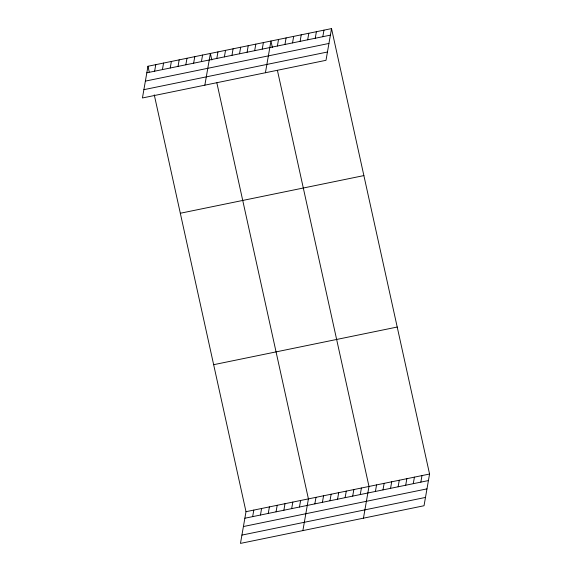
<?xml version="1.0" encoding="UTF-8"?>
<svg xmlns="http://www.w3.org/2000/svg" width="572" height="572" viewBox="0 0 572 572"><rect width="100%" height="100%" fill="white"/><g stroke="black" fill="none" stroke-linecap="round" stroke-linejoin="round"><path stroke-width="0.86" d="M147.969 66.259L142.435 97.969L325.997 60.31L331.531 28.6L147.969 66.259L149.228 71.979M154.626 71.207L155.77 64.657M162.427 69.605L163.571 63.056M170.234 68.004L171.371 61.461M178.035 66.402L179.172 59.86M185.836 64.8L186.98 58.258M193.636 63.199L194.78 56.657M201.437 61.597L202.581 55.055M204.847 85.171L210.382 53.453L211.819 59.989M216.809 58.444L217.953 51.902M224.381 56.893L225.525 50.35M231.953 55.341L233.097 48.792M239.525 53.789L240.669 47.24M247.097 52.231L248.241 45.688M254.669 50.679L255.813 44.137M262.241 49.128L263.385 42.578M265.422 72.744L270.956 41.027L272.394 47.562M277.384 46.017L278.528 39.475M284.956 44.466L286.1 37.924M292.528 42.914L293.672 36.365M300.1 41.356L301.244 34.813M307.672 39.804L308.816 33.262M315.243 38.252L316.387 31.71M322.815 36.701L323.959 30.152M154.261 94.845L246.003 511.69L240.469 543.4L424.031 505.741L429.565 474.031L331.531 28.6M252.66 516.63L253.804 510.088M260.46 515.029L261.604 508.487M268.268 513.427L269.405 506.885M276.069 511.826L277.205 505.283M283.869 510.231L285.006 503.682M291.67 508.63L292.814 502.08M299.471 507.028L300.615 500.486M302.881 530.594L308.415 498.884L216.852 82.854M314.843 503.875L315.987 497.333M322.415 502.323L323.559 495.774M329.987 500.765L331.131 494.222M337.559 499.213L338.703 492.671M345.13 497.661L346.274 491.112M352.702 496.103L353.846 489.56M360.274 494.551L361.418 488.009M363.456 518.168L368.99 486.457L277.427 70.427M375.418 491.448L376.562 484.899M382.99 489.889L384.134 483.347M390.562 488.338L391.706 481.796M398.133 486.786L399.277 480.244M405.705 485.235L406.849 478.685M413.277 483.676L414.421 477.134M420.849 482.124L421.993 475.582M146.825 72.801L330.387 35.142M145.381 81.11L328.943 43.451M143.887 89.668L327.449 52.009M180.323 213.249L363.885 175.59M213.649 364.693L397.211 327.034M246.003 511.69L429.565 474.031M244.859 518.232L428.421 480.573M243.407 526.54L426.977 488.874M241.92 535.092L425.482 497.433"/></g></svg>
